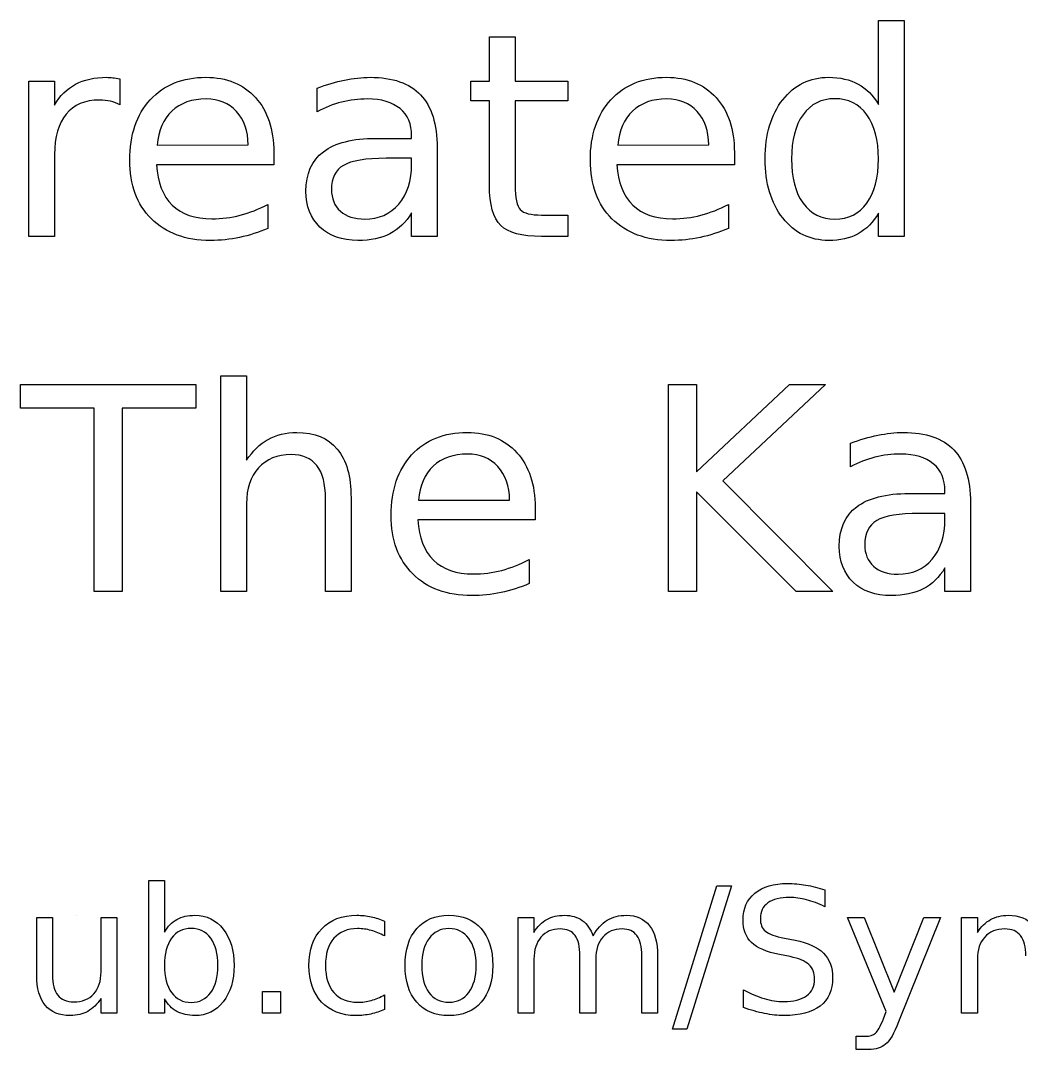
# Model space of a CAD drawing. Extents: x 5 to 209, y 0 to 44.
# Drawn here: x 158.74 to 168.69, y 10.31 to 20.53 of the extents above; entities that cross this region are included whole.
import ezdxf

# ---------------------------------------------------------------- set-up
doc = ezdxf.new("R2010")
doc.units = 0
doc.layers.get('0').update_dxf_attribs({"linetype": 'CONTINUOUS'})

msp = doc.modelspace()

# ---------------------------------------------------------------- linework, layer by layer
at = {"color": 7}
for p, q in [((167.266641, 19.699137), (167.266641, 20.534939)), ((167.266641, 20.534939), (167.520411, 20.534939)), ((167.520411, 20.534939), (167.520411, 18.388887)), ((163.399291, 19.933602), (163.399291, 20.372191)), ((163.399291, 20.372191), (163.654441, 20.372191)), ((163.654441, 20.372191), (163.654481, 20.372192)), ((163.654481, 20.372192), (163.654481, 19.933603)), ((159.723651, 19.957038), (159.724651, 19.696367)), ((158.820331, 18.388884), (158.820331, 19.9336)), ((158.820331, 19.9336), (159.075491, 19.9336)), ((159.075491, 19.9336), (159.075491, 19.693617)), ((161.687731, 19.628807), (161.687731, 19.863273)), ((163.213101, 19.736375), (163.213101, 19.933602)), ((163.213101, 19.933602), (163.399291, 19.933602)), ((163.654481, 19.933603), (164.177211, 19.933603)), ((164.177211, 19.933603), (164.177211, 19.736376)), ((159.724651, 19.696367), (159.725111, 19.696378)), ((163.399291, 19.736375), (163.213101, 19.736375)), ((163.399291, 18.897815), (163.399291, 19.736375)), ((164.177211, 19.736376), (163.654481, 19.736376)), ((163.654481, 19.736376), (163.654481, 18.897816)), ((167.266641, 19.69914), (167.266641, 19.699137)), ((162.269761, 19.363991), (162.625591, 19.363991)), ((162.625591, 19.363991), (162.625591, 19.388821)), ((160.096121, 19.297789), (161.000881, 19.299189)), ((161.000881, 19.299189), (161.000881, 19.299168)), ((162.879371, 19.270204), (162.879371, 19.270202)), ((162.879371, 19.270202), (162.879371, 18.388887)), ((164.675101, 19.297789), (165.579861, 19.299189)), ((165.579861, 19.299189), (165.579861, 19.299168)), ((159.075491, 19.202618), (159.075491, 18.388884)), ((161.254661, 19.224691), (161.254661, 19.224688)), ((161.254661, 19.224688), (161.254661, 19.100559)), ((162.373231, 19.165389), (162.373201, 19.165382)), ((162.625621, 19.165389), (162.373231, 19.165389)), ((162.625621, 19.108839), (162.625621, 19.165389)), ((165.833641, 19.224691), (165.833641, 19.224688)), ((165.833641, 19.224688), (165.833641, 19.100559)), ((166.401871, 19.159866), (166.401871, 19.159866)), ((161.254661, 19.100559), (160.087851, 19.100559)), ((165.833641, 19.100559), (164.666831, 19.100559)), ((161.195351, 18.707485), (161.195351, 18.467503)), ((162.625591, 18.388887), (162.625591, 18.623353)), ((165.774331, 18.707485), (165.774331, 18.467503)), ((167.266641, 18.388887), (167.266641, 18.620594)), ((163.916491, 18.601284), (164.177171, 18.601284)), ((164.177171, 18.601284), (164.177171, 18.388886)), ((159.075491, 18.388884), (158.820331, 18.388884)), ((162.879371, 18.388887), (162.625591, 18.388887)), ((164.177171, 18.388886), (163.916491, 18.388886)), ((167.520411, 18.388887), (167.266641, 18.388887)), ((160.729191, 14.858108), (160.729191, 17.004159)), ((160.729191, 17.004159), (160.984341, 17.004159)), ((160.984341, 17.004159), (160.984341, 16.162841)), ((158.737601, 16.917269), (160.479541, 16.917269)), ((158.737601, 16.682803), (158.737601, 16.917269)), ((160.479541, 16.917269), (160.479541, 16.682803)), ((165.179891, 16.917269), (165.458491, 16.917269)), ((165.179891, 14.858108), (165.179891, 16.917269)), ((165.458491, 16.917269), (165.458491, 16.046987)), ((165.458491, 16.046987), (166.382561, 16.917269)), ((166.741161, 16.917269), (165.719161, 15.957338)), ((166.382561, 16.917269), (166.741161, 16.917269)), ((159.468581, 16.682803), (158.737601, 16.682803)), ((159.468581, 14.858108), (159.468581, 16.682803)), ((160.479541, 16.682803), (159.748561, 16.682803)), ((159.748561, 16.682803), (159.748561, 14.858108)), ((166.989421, 16.098019), (166.989421, 16.332485)), ((165.719161, 15.957338), (166.814261, 14.858108)), ((167.927281, 15.833213), (167.927281, 15.858033)), ((161.769101, 14.858108), (161.769101, 15.782179)), ((162.022881, 15.790454), (162.022881, 14.858108)), ((162.022891, 15.790454), (162.022881, 15.790454)), ((162.694551, 15.767009), (163.599321, 15.768409)), ((163.599321, 15.768409), (163.599321, 15.768389)), ((166.447391, 14.858108), (165.458491, 15.84976)), ((165.458491, 15.84976), (165.458491, 14.858108)), ((167.571441, 15.833213), (167.927281, 15.833213)), ((160.984341, 15.731148), (160.984341, 14.858108)), ((163.853091, 15.693912), (163.853091, 15.693909)), ((163.853091, 15.693909), (163.853091, 15.56978)), ((168.181051, 15.739423), (168.181051, 14.858108)), ((168.181051, 15.739416), (168.181051, 15.739423)), ((163.853091, 15.56978), (162.686281, 15.56978)), ((167.674911, 15.634611), (167.674881, 15.634603)), ((167.927311, 15.634611), (167.674911, 15.634611)), ((167.927311, 15.578061), (167.927311, 15.634611)), ((163.793791, 15.176705), (163.793791, 14.936723)), ((167.927281, 14.858108), (167.927281, 15.092573)), ((159.748561, 14.858108), (159.468581, 14.858108)), ((160.984341, 14.858108), (160.729191, 14.858108)), ((162.022881, 14.858108), (161.769101, 14.858108)), ((165.458491, 14.858108), (165.179891, 14.858108)), ((166.814261, 14.858108), (166.447391, 14.858108)), ((168.181051, 14.858108), (167.927281, 14.858108)), ((160.011141, 10.667146), (160.011141, 11.986436)), ((160.011141, 11.986436), (160.167991, 11.986436)), ((160.167991, 11.986436), (160.167991, 11.472625)), ((165.218771, 10.506045), (165.659661, 11.933014)), ((165.803801, 11.933014), (165.362911, 10.506045)), ((165.659661, 11.933014), (165.803801, 11.933014)), ((166.734711, 11.891472), (166.734761, 11.891468)), ((166.734761, 11.891468), (166.734761, 11.724437)), ((158.898731, 11.0419), (158.898731, 11.616757)), ((158.898731, 11.616757), (159.054741, 11.616757)), ((159.054741, 11.616757), (159.054741, 11.047835)), ((159.291291, 11.63965), (159.291291, 11.63965)), ((159.538101, 11.078363), (159.538101, 11.616762)), ((159.538101, 11.616762), (159.694111, 11.616762)), ((159.694111, 11.616762), (159.694111, 10.667145)), ((162.355501, 11.580299), (162.355501, 11.434465)), ((162.355501, 11.580291), (162.355501, 11.580299)), ((162.996491, 11.63965), (162.996491, 11.63965)), ((163.684171, 10.66712), (163.684171, 11.616737)), ((163.684171, 11.616737), (163.841031, 11.616737)), ((163.841031, 11.616737), (163.841031, 11.469208)), ((167.343631, 10.682398), (166.959541, 11.616753)), ((166.959541, 11.616753), (167.124881, 11.616753)), ((167.124881, 11.616753), (167.421631, 10.874017)), ((167.421631, 10.874017), (167.718391, 11.616753)), ((167.883721, 11.616753), (167.466571, 10.578958)), ((167.718391, 11.616753), (167.883721, 11.616753)), ((168.093051, 10.667136), (168.093051, 11.616753)), ((168.093051, 11.616753), (168.249901, 11.616753)), ((168.249901, 11.616753), (168.249901, 11.469224)), ((160.167991, 11.472625), (160.167991, 11.472619)), ((162.996541, 11.507386), (162.996491, 11.507382)), ((164.429451, 11.434447), (164.429401, 11.434465)), ((166.333661, 11.412424), (166.437101, 11.391224)), ((163.841031, 11.203824), (163.841031, 10.66712)), ((164.298881, 10.667129), (164.298881, 11.235204)), ((164.455731, 11.203833), (164.455731, 10.667129)), ((164.913581, 10.667135), (164.913581, 11.23521)), ((165.070441, 11.240297), (165.070441, 10.667135)), ((166.387061, 11.228434), (166.282771, 11.248784)), ((168.249901, 11.20384), (168.249901, 10.667136)), ((160.698761, 11.141101), (160.698761, 11.141101)), ((158.898801, 11.041901), (158.898731, 11.0419)), ((161.141351, 10.8825), (161.320251, 10.8825)), ((161.141351, 10.66714), (161.141351, 10.8825)), ((161.320251, 10.8825), (161.320251, 10.66714)), ((162.355501, 10.847731), (162.355501, 10.703593)), ((165.925021, 10.723105), (165.925021, 10.899462)), ((159.538101, 10.667145), (159.538101, 10.812979)), ((160.167991, 10.809589), (160.167991, 10.667146)), ((159.694111, 10.667145), (159.538101, 10.667145)), ((160.167991, 10.667146), (160.011141, 10.667146)), ((161.320251, 10.66714), (161.141351, 10.66714)), ((163.841031, 10.66712), (163.684171, 10.66712)), ((164.455731, 10.667129), (164.298881, 10.667129)), ((165.070441, 10.667135), (164.913581, 10.667135)), ((167.315631, 10.611178), (167.343631, 10.682398)), ((168.249901, 10.667136), (168.093051, 10.667136)), ((167.466571, 10.578958), (167.466481, 10.578962)), ((165.362911, 10.506045), (165.218771, 10.506045)), ((167.045091, 10.305947), (167.045091, 10.436519)), ((167.045091, 10.436519), (167.136691, 10.436519)), ((167.169721, 10.305947), (167.045091, 10.305947))]:
    msp.add_line(p, q, dxfattribs=at)
for points in [[(159.283751, 19.901878), (159.369258, 19.947851), (159.473158, 19.970838), (159.595451, 19.970838)], [(159.595451, 19.970838), (159.612918, 19.970838), (159.632218, 19.969471), (159.653351, 19.966738)], [(159.653351, 19.966738), (159.674485, 19.964871), (159.697918, 19.961638), (159.723651, 19.957038)], [(160.027161, 19.747412), (160.164161, 19.896366), (160.348515, 19.970844), (160.580221, 19.970844)], [(160.580221, 19.970844), (160.788028, 19.970844), (160.952155, 19.903722), (161.072601, 19.76948)], [(161.958061, 19.943263), (162.045408, 19.961649), (162.130458, 19.970843), (162.213211, 19.970843)], [(162.213211, 19.970843), (162.436645, 19.970843), (162.603528, 19.912916), (162.713861, 19.797063)], [(164.606141, 19.747412), (164.743141, 19.896366), (164.927495, 19.970844), (165.159201, 19.970844)], [(165.159201, 19.970844), (165.367008, 19.970844), (165.531134, 19.903722), (165.651581, 19.76948)], [(166.314981, 19.747411), (166.432674, 19.896365), (166.584848, 19.970843), (166.771501, 19.970843)], [(166.771501, 19.970843), (166.885514, 19.970843), (166.982978, 19.948316), (167.063891, 19.903263)], [(159.075491, 19.693617), (159.128825, 19.787403), (159.198245, 19.856824), (159.283751, 19.901878)], [(161.687731, 19.863273), (161.780598, 19.899133), (161.870708, 19.925796), (161.958061, 19.943263)], [(167.063891, 19.903263), (167.145724, 19.859129), (167.213308, 19.791088), (167.266641, 19.69914)], [(159.520971, 19.744648), (159.377531, 19.744648), (159.267195, 19.697754), (159.189961, 19.603968)], [(159.631311, 19.732238), (159.598178, 19.740511), (159.561398, 19.744648), (159.520971, 19.744648)], [(159.823041, 19.146076), (159.823041, 19.398931), (159.891081, 19.599376), (160.027161, 19.747412)], [(160.582981, 19.755687), (160.441381, 19.755687), (160.327828, 19.715689), (160.242321, 19.635695)], [(160.883651, 19.631558), (160.808258, 19.71431), (160.708035, 19.755687), (160.582981, 19.755687)], [(161.072601, 19.76948), (161.193975, 19.636156), (161.254661, 19.454559), (161.254661, 19.224691)], [(162.187001, 19.755697), (162.098735, 19.755697), (162.012765, 19.745123), (161.929091, 19.723977)], [(162.509741, 19.659147), (162.433428, 19.723513), (162.325848, 19.755697), (162.187001, 19.755697)], [(162.713861, 19.797063), (162.824201, 19.681209), (162.879371, 19.505589), (162.879371, 19.270204)], [(164.402021, 19.146076), (164.402021, 19.398931), (164.470061, 19.599376), (164.606141, 19.747412)], [(165.161961, 19.755687), (165.020361, 19.755687), (164.906808, 19.715689), (164.821301, 19.635695)], [(165.462631, 19.631558), (165.387231, 19.71431), (165.287008, 19.755687), (165.161961, 19.755687)], [(165.651581, 19.76948), (165.772954, 19.636156), (165.833641, 19.454559), (165.833641, 19.224691)], [(166.139821, 19.159868), (166.139821, 19.402608), (166.198208, 19.598456), (166.314981, 19.747411)], [(166.833571, 19.758443), (166.699324, 19.758443), (166.593584, 19.705113), (166.516351, 19.598454)], [(167.150781, 19.598454), (167.073548, 19.705113), (166.967811, 19.758443), (166.833571, 19.758443)], [(159.725111, 19.696378), (159.696578, 19.712931), (159.665311, 19.724884), (159.631311, 19.732238)], [(161.929091, 19.723977), (161.845418, 19.70283), (161.764965, 19.671107), (161.687731, 19.628807)], [(162.625591, 19.388821), (162.625591, 19.505594), (162.586975, 19.595703), (162.509741, 19.659147)], [(159.189961, 19.603968), (159.113648, 19.511101), (159.075491, 19.377318), (159.075491, 19.202618)], [(160.242321, 19.635695), (160.157728, 19.555701), (160.108995, 19.443065), (160.096121, 19.297789)], [(161.000881, 19.299168), (160.998881, 19.438008), (160.959805, 19.548805), (160.883651, 19.631558)], [(164.821301, 19.635695), (164.736708, 19.555701), (164.687975, 19.443065), (164.675101, 19.297789)], [(165.579861, 19.299168), (165.577861, 19.438008), (165.538784, 19.548805), (165.462631, 19.631558)], [(166.516351, 19.598454), (166.440031, 19.492714), (166.401871, 19.346518), (166.401871, 19.159866)], [(167.266641, 19.159866), (167.266641, 19.346518), (167.228021, 19.492714), (167.150781, 19.598454)], [(161.748421, 19.231586), (161.865195, 19.319856), (162.038975, 19.363991), (162.269761, 19.363991)], [(161.574641, 18.838511), (161.574641, 19.012291), (161.632568, 19.143316), (161.748421, 19.231586)], [(160.038191, 18.56405), (159.894758, 18.707487), (159.823041, 18.901496), (159.823041, 19.146076)], [(162.373201, 19.165382), (162.168155, 19.165382), (162.026095, 19.141935), (161.947021, 19.095042)], [(164.617171, 18.56405), (164.473738, 18.707487), (164.402021, 18.901496), (164.402021, 19.146076)], [(166.314981, 18.572324), (166.198208, 18.721278), (166.139821, 18.917126), (166.139821, 19.159868)], [(166.401871, 19.159866), (166.401871, 18.973212), (166.440031, 18.826556), (166.516351, 18.719897)], [(167.150781, 18.719897), (167.228021, 18.826556), (167.266641, 18.973212), (167.266641, 19.159866)], [(160.087851, 19.100559), (160.098851, 18.925859), (160.151261, 18.792535), (160.245081, 18.700588)], [(161.947021, 19.095042), (161.867948, 19.048148), (161.828411, 18.968154), (161.828411, 18.855059)], [(162.497361, 18.710247), (162.582868, 18.810469), (162.625621, 18.943333), (162.625621, 19.108839)], [(164.666831, 19.100559), (164.677898, 18.925859), (164.730308, 18.792535), (164.824061, 18.700588)], [(161.713941, 18.481296), (161.621075, 18.570484), (161.574641, 18.689556), (161.574641, 18.838511)], [(161.828411, 18.855059), (161.828411, 18.76495), (161.857845, 18.693231), (161.916711, 18.639902)], [(163.511011, 18.497843), (163.436531, 18.571401), (163.399291, 18.704725), (163.399291, 18.897815)], [(163.654481, 18.897816), (163.654481, 18.771848), (163.671481, 18.690934), (163.705481, 18.655074)], [(166.516351, 18.719897), (166.593584, 18.614157), (166.699324, 18.561288), (166.833571, 18.561288)], [(166.833571, 18.561288), (166.967811, 18.561288), (167.073548, 18.614157), (167.150781, 18.719897)], [(160.245081, 18.700588), (160.339788, 18.60956), (160.471271, 18.564047), (160.639531, 18.564047)], [(160.922271, 18.599907), (161.014218, 18.623813), (161.105245, 18.659673), (161.195351, 18.707485)], [(161.916711, 18.639902), (161.976511, 18.587495), (162.057425, 18.561292), (162.159451, 18.561292)], [(162.159451, 18.561292), (162.300131, 18.561292), (162.412768, 18.610943), (162.497361, 18.710247)], [(162.625591, 18.623353), (162.567658, 18.529566), (162.495481, 18.460146), (162.409061, 18.415092)], [(163.705481, 18.655074), (163.740415, 18.619214), (163.810751, 18.601284), (163.916491, 18.601284)], [(164.824061, 18.700588), (164.918761, 18.60956), (165.050244, 18.564047), (165.218511, 18.564047)], [(165.501251, 18.599907), (165.593198, 18.623813), (165.684224, 18.659673), (165.774331, 18.707485)], [(167.266641, 18.620594), (167.213308, 18.528646), (167.145724, 18.460146), (167.063891, 18.415092)], [(160.624361, 18.348893), (160.377941, 18.348893), (160.182551, 18.420612), (160.038191, 18.56405)], [(160.639531, 18.564047), (160.736998, 18.564047), (160.831245, 18.576), (160.922271, 18.599907)], [(165.203341, 18.348893), (164.956921, 18.348893), (164.761531, 18.420612), (164.617171, 18.56405)], [(165.218511, 18.564047), (165.315978, 18.564047), (165.410224, 18.576), (165.501251, 18.599907)], [(166.771501, 18.348892), (166.584848, 18.348892), (166.432674, 18.423369), (166.314981, 18.572324)], [(161.195351, 18.467503), (161.104325, 18.428883), (161.010998, 18.399459), (160.915371, 18.379233)], [(162.091841, 18.348892), (161.933695, 18.348892), (161.807728, 18.393026), (161.713941, 18.481296)], [(162.409061, 18.415092), (162.322628, 18.370958), (162.216888, 18.348892), (162.091841, 18.348892)], [(163.916491, 18.388886), (163.720645, 18.388886), (163.585485, 18.425205), (163.511011, 18.497843)], [(165.774331, 18.467503), (165.683304, 18.428883), (165.589978, 18.399459), (165.494351, 18.379233)], [(167.063891, 18.415092), (166.982978, 18.370958), (166.885514, 18.348892), (166.771501, 18.348892)], [(160.915371, 18.379233), (160.819745, 18.359006), (160.722741, 18.348893), (160.624361, 18.348893)], [(165.494351, 18.379233), (165.398724, 18.359006), (165.301721, 18.348893), (165.203341, 18.348893)], [(160.984341, 16.162841), (161.045008, 16.255707), (161.116268, 16.325128), (161.198121, 16.371102)], [(161.198121, 16.371102), (161.280875, 16.417075), (161.376041, 16.440062), (161.483621, 16.440062)], [(161.483621, 16.440062), (161.661075, 16.440062), (161.795318, 16.384893), (161.886351, 16.274557)], [(162.625591, 16.216633), (162.762598, 16.365587), (162.946955, 16.440065), (163.178661, 16.440065)], [(163.178661, 16.440065), (163.386461, 16.440065), (163.550588, 16.372943), (163.671041, 16.2387)], [(166.989421, 16.332485), (167.082288, 16.368345), (167.172394, 16.395008), (167.259741, 16.412475)], [(167.259741, 16.412475), (167.347094, 16.430861), (167.432148, 16.440055), (167.514901, 16.440055)], [(167.514901, 16.440055), (167.738328, 16.440055), (167.905211, 16.382128), (168.015551, 16.266275)], [(161.886351, 16.274557), (161.977378, 16.165139), (162.022891, 16.003772), (162.022891, 15.790454)], [(168.015551, 16.266275), (168.125884, 16.150421), (168.181051, 15.974801), (168.181051, 15.739416)], [(161.427071, 16.219388), (161.290071, 16.219388), (161.182035, 16.175713), (161.102961, 16.088363)], [(161.683601, 16.110431), (161.626601, 16.183069), (161.541091, 16.219388), (161.427071, 16.219388)], [(162.421471, 15.615297), (162.421471, 15.868152), (162.489511, 16.068597), (162.625591, 16.216633)], [(163.181421, 16.224907), (163.039821, 16.224907), (162.926265, 16.18491), (162.840751, 16.104916)], [(163.482081, 16.100778), (163.406688, 16.18353), (163.306468, 16.224907), (163.181421, 16.224907)], [(163.671041, 16.2387), (163.792408, 16.105376), (163.853091, 15.92378), (163.853091, 15.693912)], [(167.230781, 16.193179), (167.147108, 16.172032), (167.066654, 16.140312), (166.989421, 16.098019)], [(167.488691, 16.224899), (167.400424, 16.224899), (167.314454, 16.214325), (167.230781, 16.193179)], [(167.811431, 16.128359), (167.735111, 16.192719), (167.627531, 16.224899), (167.488691, 16.224899)], [(161.102961, 16.088363), (161.023881, 16.001013), (160.984341, 15.881941), (160.984341, 15.731148)], [(161.769101, 15.782179), (161.769101, 15.928375), (161.740601, 16.037792), (161.683601, 16.110431)], [(162.840751, 16.104916), (162.756158, 16.024922), (162.707425, 15.912286), (162.694551, 15.767009)], [(163.599321, 15.768389), (163.597321, 15.907229), (163.558241, 16.018025), (163.482081, 16.100778)], [(167.927281, 15.858033), (167.927281, 15.974806), (167.888664, 16.064915), (167.811431, 16.128359)], [(167.050101, 15.700808), (167.166874, 15.789078), (167.340654, 15.833213), (167.571441, 15.833213)], [(166.876321, 15.307733), (166.876321, 15.481513), (166.934248, 15.612538), (167.050101, 15.700808)], [(162.636631, 15.03327), (162.493191, 15.176708), (162.421471, 15.370717), (162.421471, 15.615297)], [(162.686281, 15.56978), (162.697281, 15.39508), (162.749691, 15.261756), (162.843511, 15.169809)], [(167.248711, 15.564263), (167.169638, 15.517369), (167.130101, 15.437375), (167.130101, 15.324281)], [(167.674881, 15.634603), (167.469841, 15.634603), (167.327784, 15.611156), (167.248711, 15.564263)], [(167.799041, 15.179469), (167.884554, 15.279691), (167.927311, 15.412555), (167.927311, 15.578061)], [(167.015621, 14.950518), (166.922754, 15.039706), (166.876321, 15.158778), (166.876321, 15.307733)], [(167.130101, 15.324281), (167.130101, 15.234172), (167.159534, 15.162453), (167.218401, 15.109124)], [(162.843511, 15.169809), (162.938218, 15.078781), (163.069701, 15.033267), (163.237961, 15.033267)], [(163.520701, 15.069127), (163.612648, 15.093033), (163.703678, 15.128893), (163.793791, 15.176705)], [(167.461141, 15.030514), (167.601821, 15.030514), (167.714454, 15.080165), (167.799041, 15.179469)], [(163.237961, 15.033267), (163.335428, 15.033267), (163.429675, 15.04522), (163.520701, 15.069127)], [(167.218401, 15.109124), (167.278134, 15.056717), (167.359048, 15.030514), (167.461141, 15.030514)], [(167.927281, 15.092573), (167.869348, 14.998787), (167.797168, 14.929367), (167.710741, 14.884313)], [(163.222791, 14.818113), (162.976371, 14.818113), (162.780985, 14.889832), (162.636631, 15.03327)], [(163.793791, 14.936723), (163.702758, 14.898103), (163.609431, 14.868679), (163.513811, 14.848453)], [(167.393521, 14.818113), (167.235374, 14.818113), (167.109408, 14.862248), (167.015621, 14.950518)], [(163.513811, 14.848453), (163.418185, 14.828226), (163.321178, 14.818113), (163.222791, 14.818113)], [(167.710741, 14.884313), (167.624314, 14.840179), (167.518574, 14.818113), (167.393521, 14.818113)], [(166.037761, 11.859252), (166.116894, 11.923692), (166.225704, 11.955912), (166.364191, 11.955912)], [(166.364191, 11.955912), (166.423524, 11.955912), (166.484008, 11.950542), (166.545641, 11.939802)], [(166.545641, 11.939802), (166.607241, 11.929062), (166.670264, 11.912952), (166.734711, 11.891472)], [(165.919911, 11.594716), (165.919911, 11.706634), (165.959194, 11.794813), (166.037761, 11.859252)], [(166.383741, 11.816857), (166.290481, 11.816857), (166.218414, 11.79877), (166.167541, 11.762597)], [(166.550771, 11.793967), (166.493104, 11.809227), (166.437428, 11.816857), (166.383741, 11.816857)], [(166.734761, 11.724437), (166.669761, 11.755523), (166.608431, 11.7787), (166.550771, 11.793967)], [(166.167541, 11.762597), (166.117208, 11.726423), (166.092041, 11.674986), (166.092041, 11.608285)], [(160.167991, 11.472619), (160.200791, 11.529145), (160.242055, 11.570974), (160.291781, 11.598104)], [(160.291781, 11.598104), (160.342115, 11.625804), (160.402031, 11.639654), (160.471531, 11.639654)], [(160.471531, 11.639654), (160.586845, 11.639654), (160.680395, 11.593869), (160.752181, 11.502299)], [(161.731471, 11.506525), (161.816825, 11.595269), (161.933548, 11.639641), (162.081641, 11.639641)], [(162.081641, 11.639641), (162.129708, 11.639641), (162.176625, 11.634554), (162.222391, 11.624381)], [(162.222391, 11.624381), (162.268191, 11.614774), (162.312561, 11.600077), (162.355501, 11.580291)], [(162.676001, 11.507382), (162.753441, 11.59556), (162.860271, 11.63965), (162.996491, 11.63965)], [(162.996491, 11.63965), (163.132151, 11.63965), (163.238701, 11.59556), (163.316141, 11.507382)], [(163.841031, 11.469208), (163.876631, 11.527428), (163.919305, 11.570386), (163.969051, 11.598084)], [(163.969051, 11.598084), (164.018785, 11.625784), (164.077855, 11.639634), (164.146261, 11.639634)], [(164.146261, 11.639634), (164.215221, 11.639634), (164.273725, 11.62211), (164.321771, 11.587064)], [(164.321771, 11.587064), (164.370371, 11.552017), (164.406265, 11.501145), (164.429451, 11.434447)], [(164.429401, 11.434465), (164.468401, 11.504555), (164.515035, 11.556275), (164.569301, 11.589625)], [(164.569301, 11.589625), (164.623568, 11.622971), (164.687441, 11.639645), (164.760921, 11.639645)], [(164.760921, 11.639645), (164.859835, 11.639645), (164.936141, 11.604882), (164.989841, 11.535357)], [(166.005511, 11.368334), (165.948444, 11.4226), (165.919911, 11.498061), (165.919911, 11.594716)], [(166.092041, 11.608285), (166.092041, 11.552325), (166.108708, 11.509931), (166.142041, 11.481104)], [(168.249901, 11.469224), (168.287234, 11.52631), (168.331041, 11.568986), (168.381321, 11.597252)], [(168.381321, 11.597252), (168.432188, 11.625512), (168.490691, 11.639642), (168.556831, 11.639642)], [(168.556831, 11.639642), (168.665924, 11.639642), (168.748451, 11.605727), (168.804411, 11.537897)], [(160.433401, 11.509074), (160.350875, 11.509074), (160.285871, 11.47629), (160.238391, 11.410724)], [(160.627561, 11.410724), (160.580628, 11.47629), (160.515908, 11.509074), (160.433401, 11.509074)], [(160.752181, 11.502299), (160.824528, 11.410728), (160.860701, 11.29033), (160.860701, 11.141105)], [(161.604291, 11.141092), (161.604291, 11.29597), (161.646685, 11.417781), (161.731471, 11.506525)], [(162.088421, 11.507375), (161.987241, 11.507375), (161.908675, 11.475155), (161.852721, 11.410715)], [(162.222391, 11.488725), (162.178325, 11.501158), (162.133668, 11.507375), (162.088421, 11.507375)], [(162.355501, 11.434465), (162.311435, 11.458771), (162.267065, 11.476858), (162.222391, 11.488725)], [(162.560691, 11.141101), (162.560691, 11.297109), (162.599128, 11.419203), (162.676001, 11.507382)], [(162.996491, 11.507382), (162.912838, 11.507382), (162.846705, 11.474598), (162.798091, 11.409032)], [(163.194101, 11.408186), (163.145501, 11.474319), (163.079648, 11.507386), (162.996541, 11.507386)], [(163.316141, 11.507382), (163.393581, 11.419203), (163.432301, 11.297109), (163.432301, 11.141101)], [(164.101351, 11.503975), (164.021651, 11.503975), (163.958345, 11.476841), (163.911431, 11.422575)], [(164.250581, 11.437845), (164.218381, 11.481931), (164.168638, 11.503975), (164.101351, 11.503975)], [(164.717751, 11.503981), (164.636918, 11.503981), (164.573045, 11.477131), (164.526131, 11.423431)], [(164.865281, 11.437851), (164.833081, 11.481937), (164.783905, 11.503981), (164.717751, 11.503981)], [(164.989841, 11.535357), (165.043574, 11.466396), (165.070441, 11.368043), (165.070441, 11.240297)], [(166.142041, 11.481104), (166.175974, 11.452844), (166.239848, 11.42995), (166.333661, 11.412424)], [(168.522051, 11.503988), (168.437831, 11.503988), (168.371414, 11.477138), (168.322801, 11.423438)], [(168.679751, 11.437008), (168.644684, 11.481661), (168.592118, 11.503988), (168.522051, 11.503988)], [(160.238391, 11.410724), (160.191458, 11.345717), (160.167991, 11.255843), (160.167991, 11.141101)], [(160.698761, 11.141101), (160.698761, 11.255846), (160.675028, 11.34572), (160.627561, 11.410724)], [(161.852721, 11.410715), (161.796788, 11.346841), (161.768821, 11.256967), (161.768821, 11.141092)], [(162.798091, 11.409032), (162.749491, 11.344025), (162.725191, 11.254716), (162.725191, 11.141104)], [(163.267001, 11.141106), (163.267001, 11.25359), (163.242701, 11.342617), (163.194101, 11.408186)], [(163.911431, 11.422575), (163.864498, 11.368875), (163.841031, 11.295958), (163.841031, 11.203824)], [(164.298881, 11.235204), (164.298881, 11.326774), (164.282781, 11.394321), (164.250581, 11.437845)], [(164.526131, 11.423431), (164.479198, 11.369731), (164.455731, 11.296531), (164.455731, 11.203833)], [(164.913581, 11.23521), (164.913581, 11.326214), (164.897481, 11.393761), (164.865281, 11.437851)], [(166.282771, 11.248784), (166.155024, 11.274217), (166.062604, 11.314067), (166.005511, 11.368334)], [(166.437101, 11.391224), (166.564848, 11.366917), (166.658961, 11.323958), (166.719441, 11.262348)], [(168.322801, 11.423438), (168.274201, 11.369738), (168.249901, 11.296538), (168.249901, 11.20384)], [(168.732351, 11.235215), (168.732351, 11.325089), (168.714818, 11.392353), (168.679751, 11.437008)], [(166.719441, 11.262348), (166.780508, 11.201301), (166.811041, 11.11934), (166.811041, 11.016465)], [(166.574441, 11.149584), (166.536574, 11.18463), (166.474114, 11.210914), (166.387061, 11.228434)], [(159.054741, 11.047835), (159.054741, 10.95796), (159.072275, 10.890413), (159.107341, 10.845194)], [(159.464301, 10.858764), (159.513501, 10.912464), (159.538101, 10.985663), (159.538101, 11.078363)], [(160.167991, 11.141101), (160.167991, 11.026355), (160.191458, 10.936198), (160.238391, 10.87063)], [(160.627561, 10.87063), (160.675028, 10.936196), (160.698761, 11.026353), (160.698761, 11.141101)], [(160.860701, 11.141105), (160.860701, 10.991879), (160.824528, 10.871481), (160.752181, 10.779911)], [(161.730621, 10.777355), (161.646401, 10.867229), (161.604291, 10.988474), (161.604291, 11.141092)], [(161.768821, 11.141092), (161.768821, 11.025216), (161.796788, 10.935059), (161.852721, 10.870621)], [(162.676001, 10.77482), (162.599128, 10.863564), (162.560691, 10.985657), (162.560691, 11.141101)], [(162.725191, 11.141104), (162.725191, 11.027489), (162.749225, 10.937897), (162.797291, 10.872328)], [(163.194101, 10.873178), (163.242701, 10.938744), (163.267001, 11.028054), (163.267001, 11.141106)], [(163.432301, 11.141101), (163.432301, 10.985657), (163.393581, 10.863564), (163.316141, 10.77482)], [(166.632141, 11.00375), (166.632141, 11.06593), (166.612908, 11.114541), (166.574441, 11.149584)], [(158.983601, 10.744298), (158.927068, 10.812127), (158.898801, 10.911328), (158.898801, 11.041901)], [(166.552441, 10.839262), (166.605574, 10.877702), (166.632141, 10.932531), (166.632141, 11.00375)], [(166.811041, 11.016465), (166.811041, 10.893805), (166.769778, 10.800822), (166.687251, 10.737515)], [(159.107341, 10.845194), (159.142408, 10.80054), (159.194978, 10.778214), (159.265051, 10.778214)], [(159.265051, 10.778214), (159.349271, 10.778214), (159.415688, 10.805064), (159.464301, 10.858764)], [(160.238391, 10.87063), (160.285858, 10.805623), (160.350861, 10.77312), (160.433401, 10.77312)], [(160.433401, 10.77312), (160.515928, 10.77312), (160.580648, 10.805623), (160.627561, 10.87063)], [(161.852721, 10.870621), (161.908655, 10.806747), (161.987221, 10.774811), (162.088421, 10.774811)], [(162.222391, 10.792621), (162.267058, 10.805054), (162.311428, 10.823424), (162.355501, 10.847731)], [(162.797291, 10.872328), (162.845891, 10.807328), (162.912308, 10.774828), (162.996541, 10.774828)], [(162.996541, 10.774828), (163.079635, 10.774828), (163.145488, 10.807611), (163.194101, 10.873178)], [(165.925021, 10.899462), (165.994541, 10.860462), (166.062651, 10.831068), (166.129351, 10.811282)], [(159.232021, 10.642553), (159.122928, 10.642553), (159.040121, 10.676468), (158.983601, 10.744298)], [(159.538101, 10.812979), (159.500235, 10.755325), (159.456148, 10.712367), (159.405841, 10.684103)], [(160.291781, 10.683256), (160.242048, 10.710956), (160.200785, 10.753067), (160.167991, 10.809589)], [(160.752181, 10.779911), (160.680395, 10.688341), (160.586845, 10.642556), (160.471531, 10.642556)], [(162.071471, 10.642543), (161.928458, 10.642543), (161.814841, 10.68748), (161.730621, 10.777355)], [(162.088421, 10.774811), (162.133621, 10.774811), (162.178278, 10.780747), (162.222391, 10.792621)], [(162.996491, 10.642552), (162.860271, 10.642552), (162.753441, 10.686641), (162.676001, 10.77482)], [(163.316141, 10.77482), (163.238701, 10.686641), (163.132151, 10.642552), (162.996491, 10.642552)], [(166.129351, 10.811282), (166.196051, 10.791495), (166.261621, 10.781602), (166.326061, 10.781602)], [(166.326061, 10.781602), (166.423848, 10.781602), (166.499308, 10.800822), (166.552441, 10.839262)], [(159.405841, 10.684103), (159.356108, 10.656403), (159.298168, 10.642553), (159.232021, 10.642553)], [(160.471531, 10.642556), (160.402005, 10.642556), (160.342088, 10.656122), (160.291781, 10.683256)], [(162.219841, 10.657803), (162.173508, 10.647629), (162.124051, 10.642543), (162.071471, 10.642543)], [(162.355501, 10.703593), (162.311968, 10.683246), (162.266748, 10.667983), (162.219841, 10.657803)], [(166.134441, 10.662905), (166.067174, 10.676471), (165.997368, 10.696538), (165.925021, 10.723105)], [(166.326061, 10.642555), (166.266128, 10.642555), (166.202254, 10.649338), (166.134441, 10.662905)], [(166.687251, 10.737515), (166.605291, 10.674208), (166.484894, 10.642555), (166.326061, 10.642555)], [(167.236731, 10.467039), (167.260464, 10.487385), (167.286764, 10.535432), (167.315631, 10.611178)], [(167.466481, 10.578962), (167.422414, 10.465912), (167.379454, 10.392147), (167.337601, 10.357667)], [(167.136691, 10.436519), (167.179624, 10.436519), (167.212971, 10.446692), (167.236731, 10.467039)], [(167.337601, 10.357667), (167.295801, 10.323187), (167.239841, 10.305947), (167.169721, 10.305947)]]:
    msp.add_open_spline(points, degree=3, dxfattribs=at)

doc.saveas('drawing.dxf')
